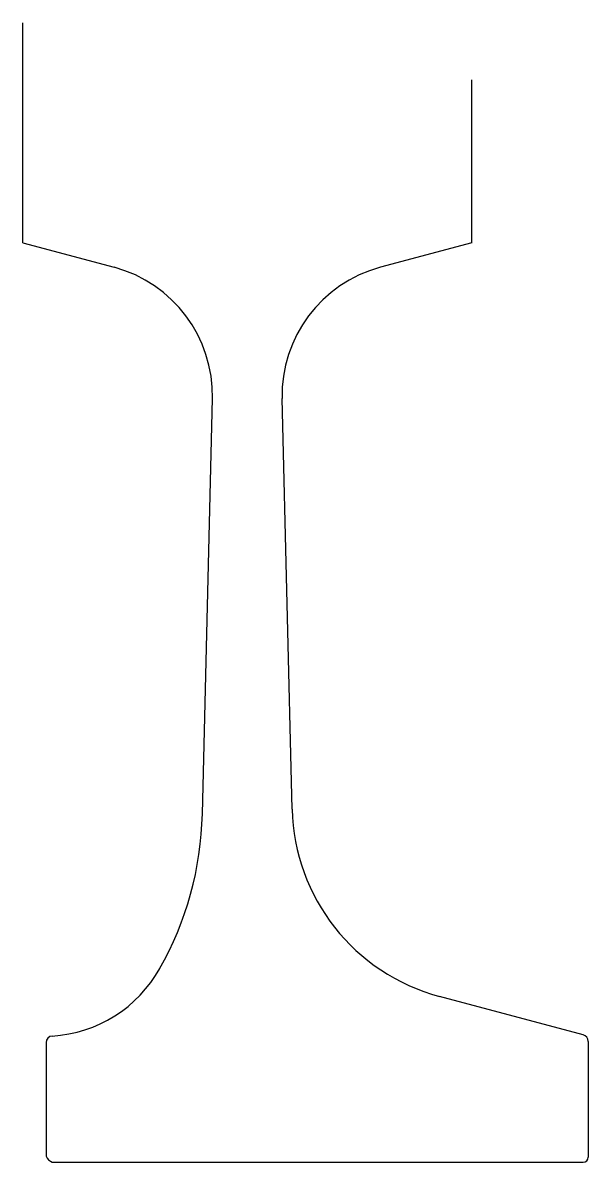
# Model space of a CAD drawing. Header units: millimetres. Extents: x 3050 to 3221, y 1446 to 1790.
import ezdxf

# ---------------------------------------------------------------- set-up
doc = ezdxf.new("R2010")
doc.units = ezdxf.units.MM

msp = doc.modelspace()

# ---------------------------------------------------------------- linework, layer by layer
for p, q in [((3050.36, 1723.71), (3050.36, 1790.1)), ((3185.74, 1723.71), (3185.74, 1772.9)), ((3050.36, 1723.71), (3077.9, 1716.33)), ((3185.74, 1723.71), (3158.2, 1716.33)), ((3104.52, 1551.42), (3107.54, 1676.73)), ((3131.57, 1552.85), (3128.56, 1676.72)), ((3219.38, 1484.73), (3176.02, 1496.35)), ((3057.36, 1482.41), (3057.36, 1448.83)), ((3220.86, 1482.8), (3220.86, 1447.83)), ((3058.71, 1446.61), (3059.25, 1446.33)), ((3059.25, 1446.33), (3219.36, 1446.33))]:
    msp.add_line(p, q)
at = {"color": 2}
for centre, radius, start, end in [((3067.55, 1677.69), 40, 358.6205, 75), ((3168.55, 1677.69), 40, 105, 181.3901), ((3004.55, 1553.83), 100, 330.5454, 358.6205), ((3191.55, 1554.3), 60, 181.3901, 255)]:
    msp.add_arc(centre, radius, start, end, dxfattribs=at)
for centre, radius, start, end in [((3056.79, 1524.33), 40, 273.5051, 330.8133), ((3059.36, 1482.41), 2, 93.5051, 180), ((3218.86, 1482.8), 2, 0, 75), ((3059.86, 1448.83), 2.5, 180, 242.6955), ((3219.36, 1447.83), 1.5, 270, 0)]:
    msp.add_arc(centre, radius, start, end)

doc.saveas('drawing.dxf')
